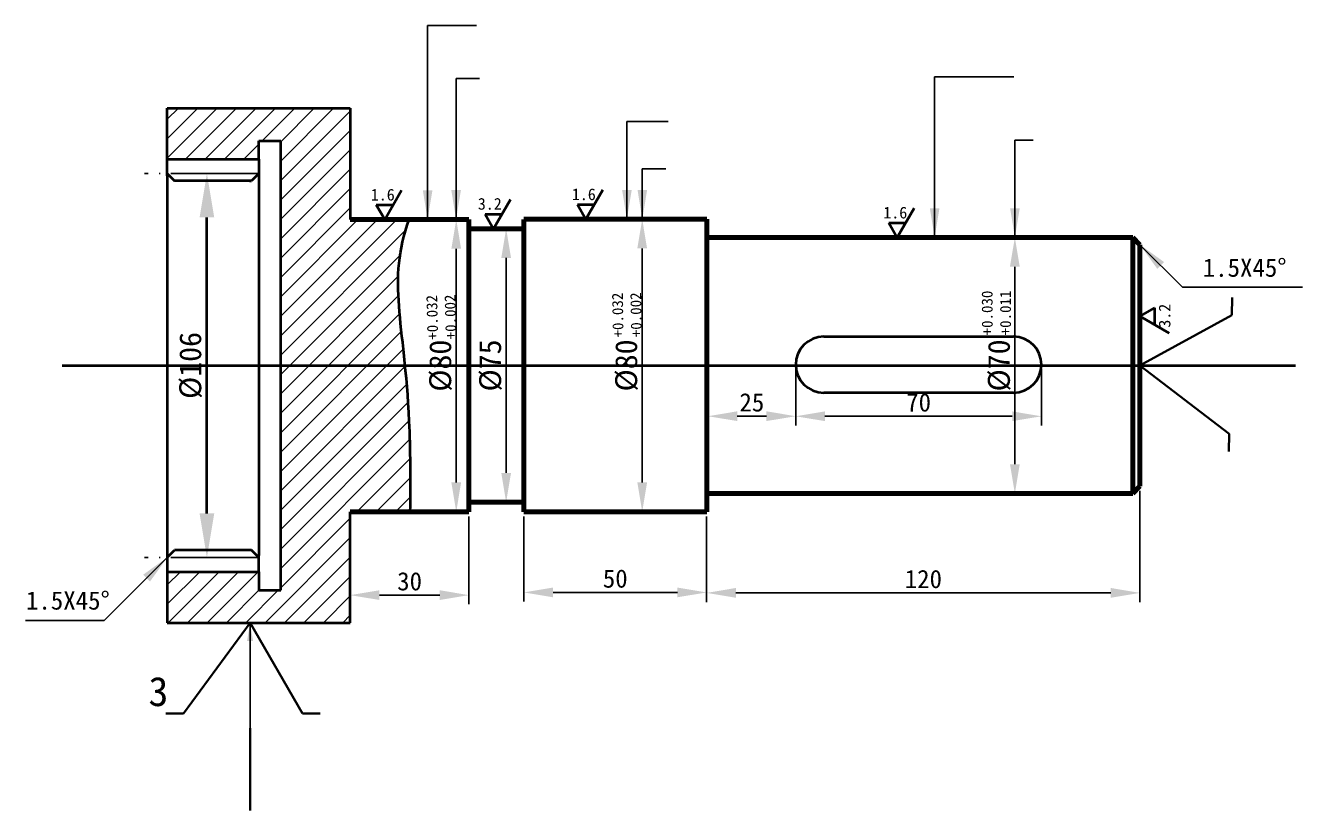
# Model space of a CAD drawing. Header units: millimetres. Extents: x -768 to 1998, y -1210 to -137.
# Drawn here: x 1417.2 to 1591.8, y -1072.5 to -965.2 of the extents above; entities that cross this region are included whole.
import ezdxf

# ---------------------------------------------------------------- set-up
doc = ezdxf.new("R2010")
doc.units = ezdxf.units.MM
doc.header["$LTSCALE"] = 0.5
doc.header["$MEASUREMENT"] = 0
doc.linetypes.add('ACAD_ISO04W100', pattern=[30, 24, -3, 0, -3])
for name, color, linetype, lineweight in [('cu', 7, 'Continuous', 70), ('pou', 7, 'Continuous', 30), ('xi', 7, 'Continuous', 35)]:
    doc.layers.add(name, color=color, linetype=linetype, lineweight=lineweight)
doc.layers.add('中心线', color=255, linetype='ACAD_ISO04W100')
doc.layers.add('尺寸标注', color=255, linetype='Continuous')
doc.styles.get("Standard").update_dxf_attribs({"font": '', "height": 2.5})
doc.styles.get('Standard').set_extended_font_data('SimSun')
doc.dimstyles.new('DIN', dxfattribs={"dimtxt": 2.5, "dimasz": 4, "dimexe": 1.25, "dimexo": 0.625, "dimtad": 1, "dimdec": 4, "dimdsep": 46, "dimlunit": 6, "dimtxsty": 'Standard', "dimcen": 2.5, "dimadec": 0, "dimazin": 0, "dimtfac": 1, "dimtdec": 4, "dimtmove": 0, "dimatfit": 3, "dimfxl": 1, "dimtvp": 1, "dimtolj": 1, "dimtzin": 0, "dimarcsym": 0})
doc.dimstyles.new('ISO-25', dxfattribs={"dimtxt": 2.5, "dimasz": 2.5, "dimexe": 1.25, "dimexo": 0.625, "dimtad": 1, "dimdsep": 46, "dimtxsty": 'Standard', "dimcen": 2.5, "dimadec": 0, "dimazin": 0, "dimtp": 0.5, "dimtm": 0.3, "dimtfac": 1, "dimtmove": 0, "dimatfit": 3, "dimfxl": 1, "dimarcsym": 0})
doc.dimstyles.new('zhijingbiaozhu', dxfattribs={"dimtxt": 4, "dimasz": 4, "dimexe": 1.25, "dimexo": 0.625, "dimtad": 1, "dimtxsty": 'Standard', "dimcen": 2.5, "dimadec": 0, "dimazin": 0, "dimtfac": 1, "dimtmove": 0, "dimatfit": 3, "dimfxl": 1, "dimarcsym": 0})

# ---------------------------------------------------------------- blocks, each defined once
blk = doc.blocks.new('*D17')
at = {"layer": 'Defpoints', "color": 0, "transparency": 16777216}
for p in [(1552.52, -994.18), (1552.52, -1029.18), (1552.52, -1029.18)]:
    blk.add_point(p, dxfattribs=at)
at = {"layer": 'xi', "color": 0, "lineweight": -2, "transparency": 16777216}
for p, q in [((1553.15, -994.18), (1553.77, -994.18)), ((1552.52, -998.18), (1552.52, -1025.18)), ((1551.9, -1029.18), (1551.27, -1029.18))]:
    blk.add_line(p, q, dxfattribs=at)
at = {"layer": 'xi', "color": 0, "transparency": 16777216}
for points in [[(1551.85, -998.18), (1553.19, -998.18), (1552.52, -994.18)], [(1551.85, -1025.18), (1553.19, -1025.18), (1552.52, -1029.18)]]:
    blk.add_solid(points, dxfattribs=at)
at = {"layer": 'xi', "color": 0, "transparency": 16777216, "insert": (1550.4, -1011.68), "char_height": 3, "attachment_point": 5, "rotation": 90}
blk.add_mtext('%%c70', dxfattribs=at)
blk = doc.blocks.new('*D18')
at = {"layer": 'Defpoints', "color": 0, "transparency": 16777216}
for p in [(1501.57, -991.68), (1501.57, -1031.68), (1501.57, -1031.68)]:
    blk.add_point(p, dxfattribs=at)
at = {"layer": 'xi', "color": 0, "lineweight": -2, "transparency": 16777216}
for p, q in [((1500.94, -991.68), (1500.32, -991.68)), ((1501.57, -995.68), (1501.57, -1027.68)), ((1500.94, -1031.68), (1500.32, -1031.68))]:
    blk.add_line(p, q, dxfattribs=at)
at = {"layer": 'xi', "color": 0, "transparency": 16777216}
for points in [[(1500.9, -995.68), (1502.23, -995.68), (1501.57, -991.68)], [(1500.9, -1027.68), (1502.23, -1027.68), (1501.57, -1031.68)]]:
    blk.add_solid(points, dxfattribs=at)
at = {"layer": 'xi', "color": 0, "transparency": 16777216, "insert": (1499.44, -1011.68), "char_height": 3, "attachment_point": 5, "rotation": 90}
blk.add_mtext('%%C80', dxfattribs=at)
blk = doc.blocks.new('*D19')
at = {"layer": 'Defpoints', "color": 0, "transparency": 16777216}
for p in [(1483.58, -992.98), (1482.96, -1030.38), (1483.58, -1030.38)]:
    blk.add_point(p, dxfattribs=at)
at = {"layer": 'xi', "color": 0, "lineweight": -2, "transparency": 16777216}
for p, q in [((1482.96, -992.98), (1481.71, -992.98)), ((1482.96, -996.98), (1482.96, -1026.38)), ((1482.96, -1030.38), (1481.71, -1030.38))]:
    blk.add_line(p, q, dxfattribs=at)
at = {"layer": 'xi', "color": 0, "transparency": 16777216}
for points in [[(1482.3, -996.98), (1483.63, -996.98), (1482.96, -992.98)], [(1482.3, -1026.38), (1483.63, -1026.38), (1482.96, -1030.38)]]:
    blk.add_solid(points, dxfattribs=at)
at = {"layer": 'xi', "color": 0, "transparency": 16777216, "insert": (1480.84, -1011.68), "char_height": 3, "attachment_point": 5, "rotation": 90}
blk.add_mtext('%%c75', dxfattribs=at)
blk = doc.blocks.new('*D20')
at = {"layer": 'Defpoints', "color": 0, "transparency": 16777216}
for p in [(1476.14, -991.73), (1476.14, -1031.68), (1476.14, -1031.68)]:
    blk.add_point(p, dxfattribs=at)
at = {"layer": 'xi', "color": 0, "lineweight": -2, "transparency": 16777216}
for p, q in [((1475.51, -991.73), (1474.89, -991.73)), ((1476.14, -995.73), (1476.14, -1027.68)), ((1475.51, -1031.68), (1474.89, -1031.68))]:
    blk.add_line(p, q, dxfattribs=at)
at = {"layer": 'xi', "color": 0, "transparency": 16777216}
for points in [[(1475.47, -995.73), (1476.8, -995.73), (1476.14, -991.73)], [(1475.47, -1027.68), (1476.8, -1027.68), (1476.14, -1031.68)]]:
    blk.add_solid(points, dxfattribs=at)
at = {"layer": 'xi', "color": 0, "transparency": 16777216, "insert": (1474.01, -1011.71), "char_height": 3, "attachment_point": 5, "rotation": 90}
blk.add_mtext('%%c80', dxfattribs=at)
blk = doc.blocks.new('*D21')
at = {"layer": 'Defpoints', "color": 0, "transparency": 16777216}
for p in [(1569.63, -1028.18), (1510.38, -1031.68), (1569.63, -1042.77)]:
    blk.add_point(p, dxfattribs=at)
at = {"layer": 'xi', "color": 0, "lineweight": -2, "transparency": 16777216}
for p, q in [((1569.63, -1028.81), (1569.63, -1044.02)), ((1510.38, -1032.31), (1510.38, -1044.02)), ((1514.38, -1042.77), (1565.63, -1042.77))]:
    blk.add_line(p, q, dxfattribs=at)
at = {"layer": 'xi', "color": 0, "transparency": 16777216}
for points in [[(1514.38, -1042.1), (1514.38, -1043.44), (1510.38, -1042.77)], [(1565.63, -1042.1), (1565.63, -1043.44), (1569.63, -1042.77)]]:
    blk.add_solid(points, dxfattribs=at)
at = {"layer": 'xi', "color": 0, "transparency": 16777216, "insert": (1540.01, -1040.89), "char_height": 2.5, "attachment_point": 5}
blk.add_mtext('\\A1;120', dxfattribs=at)
blk = doc.blocks.new('*D22')
at = {"layer": 'Defpoints', "color": 0, "transparency": 16777216}
for p in [(1485.38, -1031.68), (1510.38, -1042.71), (1510.38, -1042.77)]:
    blk.add_point(p, dxfattribs=at)
at = {"layer": 'xi', "color": 0, "lineweight": -2, "transparency": 16777216}
for p, q in [((1485.38, -1032.31), (1485.38, -1043.96)), ((1510.38, -1042.14), (1510.38, -1041.46)), ((1489.38, -1042.71), (1506.38, -1042.71))]:
    blk.add_line(p, q, dxfattribs=at)
at = {"layer": 'xi', "color": 0, "transparency": 16777216}
for points in [[(1489.38, -1042.04), (1489.38, -1043.37), (1485.38, -1042.71)], [(1506.38, -1042.04), (1506.38, -1043.37), (1510.38, -1042.71)]]:
    blk.add_solid(points, dxfattribs=at)
at = {"layer": 'xi', "color": 0, "transparency": 16777216, "insert": (1497.88, -1040.83), "char_height": 2.5, "attachment_point": 5}
blk.add_mtext('\\A1;50', dxfattribs=at)
blk = doc.blocks.new('*D23')
at = {"layer": 'Defpoints', "color": 0, "transparency": 16777216}
for p in [(1477.88, -1031.68), (1461.64, -1042.98), (1461.64, -1043.08)]:
    blk.add_point(p, dxfattribs=at)
at = {"layer": 'xi', "color": 0, "lineweight": -2, "transparency": 16777216}
for p, q in [((1477.88, -1032.31), (1477.88, -1044.33)), ((1461.64, -1043.61), (1461.64, -1044.33)), ((1473.88, -1043.08), (1465.64, -1043.08))]:
    blk.add_line(p, q, dxfattribs=at)
at = {"layer": 'xi', "color": 0, "transparency": 16777216}
for points in [[(1465.64, -1042.41), (1465.64, -1043.74), (1461.64, -1043.08)], [(1473.88, -1042.41), (1473.88, -1043.74), (1477.88, -1043.08)]]:
    blk.add_solid(points, dxfattribs=at)
at = {"layer": 'xi', "color": 0, "transparency": 16777216, "insert": (1469.76, -1041.2), "char_height": 2.5, "attachment_point": 5}
blk.add_mtext('\\A1;30', dxfattribs=at)
blk = doc.blocks.new('*D64')
at = {"layer": 'Defpoints', "color": 0, "transparency": 16777216}
for p in [(1510.56, -1011.57), (1522.56, -1011.57), (1522.56, -1018.62)]:
    blk.add_point(p, dxfattribs=at)
at = {"layer": 'xi', "color": 0, "lineweight": -2, "transparency": 16777216}
for p, q in [((1510.56, -1012.2), (1510.56, -1019.87)), ((1522.56, -1012.2), (1522.56, -1019.87)), ((1514.56, -1018.62), (1518.56, -1018.62))]:
    blk.add_line(p, q, dxfattribs=at)
at = {"layer": 'xi', "color": 0, "transparency": 16777216}
for points in [[(1514.56, -1017.95), (1514.56, -1019.28), (1510.56, -1018.62)], [(1518.56, -1017.95), (1518.56, -1019.28), (1522.56, -1018.62)]]:
    blk.add_solid(points, dxfattribs=at)
at = {"layer": 'xi', "color": 0, "transparency": 16777216, "insert": (1516.56, -1016.74), "char_height": 2.5, "attachment_point": 5}
blk.add_mtext('\\A1;25', dxfattribs=at)
blk = doc.blocks.new('*D65')
at = {"layer": 'Defpoints', "color": 0, "transparency": 16777216}
for p in [(1522.56, -1011.57), (1556.16, -1011.57), (1556.16, -1018.63)]:
    blk.add_point(p, dxfattribs=at)
at = {"layer": 'xi', "color": 0, "lineweight": -2, "transparency": 16777216}
for p, q in [((1522.56, -1012.2), (1522.56, -1019.88)), ((1556.16, -1012.2), (1556.16, -1019.88)), ((1526.56, -1018.63), (1552.16, -1018.63))]:
    blk.add_line(p, q, dxfattribs=at)
at = {"layer": 'xi', "color": 0, "transparency": 16777216}
for points in [[(1526.56, -1017.96), (1526.56, -1019.29), (1522.56, -1018.63)], [(1552.16, -1017.96), (1552.16, -1019.29), (1556.16, -1018.63)]]:
    blk.add_solid(points, dxfattribs=at)
at = {"layer": 'xi', "color": 0, "transparency": 16777216, "insert": (1539.36, -1016.75), "char_height": 2.5, "attachment_point": 5}
blk.add_mtext('\\A1;70', dxfattribs=at)

msp = doc.modelspace()

# ---------------------------------------------------------------- hatches: boundary and pattern name
at = {"layer": '尺寸标注'}
h = msp.add_hatch(dxfattribs=at)
h.set_pattern_fill('ANSI31', color=256, scale=15, style=0)
h.set_pattern_definition([(45, (1063.823, -83.352), (-1.3258252, 1.3258252), [])])
edge = h.paths.add_edge_path()
edge.add_spline(control_points=[(1469.14618, -1011.68054), (1468.29685, -1003.208), (1467.26866, -998.47019), (1469.7166, -991.73369)], knot_values=[71.046357778, 71.046357778, 71.046357778, 71.046357778, 114.655087278, 114.655087278, 114.655087278, 114.655087278], degree=3, periodic=0)
edge.add_line((1469.7166, -991.73369), (1462.40606, -991.73369))
edge.add_line((1462.40606, -991.73369), (1461.65606, -991.73369))
edge.add_line((1461.65606, -991.73369), (1461.65606, -989.74519))
edge.add_line((1461.65606, -989.74519), (1461.63161, -976.50909))
edge.add_line((1461.63161, -976.50909), (1454.13161, -976.50909))
edge.add_line((1454.13161, -976.50909), (1449.13161, -976.50909))
edge.add_line((1449.13161, -976.50909), (1436.63161, -976.50909))
edge.add_line((1436.63161, -976.50909), (1436.63161, -983.48369))
edge.add_line((1436.63161, -983.48369), (1447.88161, -983.48369))
edge.add_line((1447.88161, -983.48369), (1449.13161, -983.48369))
edge.add_line((1449.13161, -983.48369), (1449.13161, -980.95917))
edge.add_line((1449.13161, -980.95917), (1452.13161, -980.95917))
edge.add_line((1452.13161, -980.95917), (1452.13161, -1011.68054))
edge.add_line((1452.13161, -1011.68054), (1469.14618, -1011.68054))
edge = h.paths.add_edge_path()
edge.add_spline(control_points=[(1469.85176, -1031.68054), (1469.92205, -1027.41344), (1469.86023, -1019.69657), (1469.37176, -1013.93086), (1469.14618, -1011.68054)], knot_values=[44.480210993, 44.480210993, 44.480210993, 44.480210993, 59.463784443, 71.046357778, 71.046357778, 71.046357778, 71.046357778], degree=3, periodic=0)
edge.add_line((1469.14618, -1011.68054), (1452.13161, -1011.68054))
edge.add_line((1452.13161, -1011.68054), (1452.13161, -1042.40191))
edge.add_line((1452.13161, -1042.40191), (1449.13161, -1042.40191))
edge.add_line((1449.13161, -1042.40191), (1449.13161, -1039.87622))
edge.add_line((1449.13161, -1039.87622), (1436.63161, -1039.87739))
edge.add_line((1436.63161, -1039.87739), (1436.63161, -1046.85199))
edge.add_line((1436.63161, -1046.85199), (1447.9463, -1046.85199))
edge.add_line((1447.9463, -1046.85199), (1447.94631, -1046.85197))
edge.add_line((1447.94631, -1046.85197), (1447.94632, -1046.85199))
edge.add_line((1447.94632, -1046.85199), (1449.13161, -1046.85199))
edge.add_line((1449.13161, -1046.85199), (1457.88161, -1046.85199))
edge.add_line((1457.88161, -1046.85199), (1461.63161, -1046.85199))
edge.add_line((1461.63161, -1046.85199), (1461.65606, -1033.61589))
edge.add_line((1461.65606, -1033.61589), (1461.65606, -1031.68054))
edge.add_line((1461.65606, -1031.68054), (1462.40606, -1031.68054))
edge.add_line((1462.40606, -1031.68054), (1469.85176, -1031.68054))

# ---------------------------------------------------------------- linework, layer by layer
at = {"layer": 'cu'}
for p, q in [((1510.38161, -991.68054), (1485.38161, -991.68054)), ((1510.38161, -991.68054), (1510.38161, -1031.68054)), ((1461.65606, -991.73369), (1462.40606, -991.73369)), ((1477.88161, -991.73369), (1462.40606, -991.73369)), ((1477.88161, -991.73369), (1477.88161, -1011.68054)), ((1477.88161, -992.98369), (1485.38161, -992.98369)), ((1485.38161, -992.98369), (1485.38161, -991.73369)), ((1485.38161, -992.98369), (1485.38161, -1011.68054)), ((1568.63161, -994.18053), (1510.38161, -994.18053)), ((1569.63161, -995.18053), (1568.63161, -994.18053)), ((1568.63161, -994.18053), (1568.63161, -1029.18053)), ((1569.63161, -995.18053), (1569.63161, -1028.18053)), ((1477.88161, -1031.68054), (1477.88161, -1011.68053)), ((1485.38161, -1031.68054), (1485.38161, -1011.68053)), ((1569.63161, -1028.18053), (1568.63161, -1029.18053)), ((1510.38161, -1029.18053), (1568.63161, -1029.18053)), ((1462.40606, -1031.68054), (1461.65606, -1031.68054)), ((1477.88161, -1031.68054), (1462.40606, -1031.68054)), ((1477.88161, -1030.37738), (1485.38161, -1030.37738)), ((1510.38161, -1031.68054), (1485.38161, -1031.68054))]:
    msp.add_line(p, q, dxfattribs=at)
at = {"layer": 'pou'}
for p, q in [((1582.19608, -1004.78422), (1582.24797, -1002.38478)), ((1582.19608, -1004.78422), (1569.63161, -1011.68054)), ((1569.63161, -1011.68054), (1581.84047, -1021.04302)), ((1581.84047, -1021.04302), (1581.78859, -1023.44246)), ((1447.94631, -1046.85197), (1438.84999, -1059.26041)), ((1455.11268, -1059.2644), (1447.94631, -1046.85197)), ((1438.84999, -1059.26041), (1436.44999, -1059.26042)), ((1455.11268, -1059.2644), (1457.51268, -1059.2644)), ((1447.94634, -1061.2494), (1447.94637, -1072.51271))]:
    msp.add_line(p, q, dxfattribs=at)
at = {"layer": 'xi', "color": 0}
for p, q in [((1436.63161, -983.48369), (1436.63161, -976.50909)), ((1436.63161, -976.50909), (1449.13161, -976.50909)), ((1449.13161, -976.50909), (1454.13161, -976.50909)), ((1449.13161, -983.48369), (1449.13161, -980.95917)), ((1447.88161, -986.44293), (1448.13277, -986.44293)), ((1526.40161, -1007.73207), (1552.32161, -1007.73207)), ((1552.32161, -1015.41207), (1526.40161, -1015.41207)), ((1436.63161, -1039.87739), (1436.63161, -1046.85199)), ((1449.13161, -1039.87739), (1449.13161, -1042.40191)), ((1436.63161, -1046.85199), (1449.13161, -1046.85199)), ((1449.13161, -1046.85199), (1457.88161, -1046.85199))]:
    msp.add_line(p, q, dxfattribs=at)
at = {"layer": 'xi'}
for p, q in [((1454.13161, -976.50909), (1461.63161, -976.50909)), ((1461.63161, -976.50909), (1461.65606, -989.74519)), ((1449.13161, -980.95917), (1452.13161, -980.95917)), ((1452.13161, -1042.40191), (1452.13161, -980.95917)), ((1436.63161, -983.48369), (1447.88161, -983.48369)), ((1436.63161, -985.74573), (1436.63161, -983.48369)), ((1447.88161, -983.48369), (1449.13161, -983.48369)), ((1449.13161, -983.48369), (1449.13161, -985.69293)), ((1436.63161, -985.4441), (1437.63044, -986.44293)), ((1436.63161, -985.74573), (1436.63161, -986.44293)), ((1436.63161, -986.44293), (1436.63161, -1036.91814)), ((1448.13277, -986.44293), (1437.63044, -986.44293)), ((1449.13161, -985.4441), (1448.13277, -986.44293)), ((1449.13161, -985.69293), (1449.13161, -986.44293)), ((1449.13161, -986.44293), (1449.13161, -1036.91814)), ((1466.36159, -991.73368), (1468.67099, -987.73368)), ((1493.85184, -991.68054), (1496.16124, -987.68054)), ((1461.65606, -989.74519), (1461.65606, -991.73369)), ((1465.20689, -989.73368), (1467.51629, -989.73368)), ((1465.20689, -989.73368), (1466.36159, -991.73368)), ((1481.24874, -992.98369), (1483.55815, -988.98369)), ((1492.69714, -989.68054), (1495.00654, -989.68054)), ((1492.69714, -989.68054), (1493.85184, -991.68054)), ((1442.04668, -1031.91698), (1442.04668, -991.4441)), ((1480.09404, -990.98369), (1482.40344, -990.98369)), ((1480.09404, -990.98369), (1481.24874, -992.98369)), ((1536.43496, -994.18417), (1538.74436, -990.18417)), ((1535.28026, -992.18417), (1537.58966, -992.18417)), ((1535.28026, -992.18417), (1536.43496, -994.18417)), ((1571.6316, -1003.78679), (1569.6316, -1004.94149)), ((1571.6316, -1003.78679), (1571.6316, -1006.09619)), ((1569.6316, -1004.94149), (1573.6316, -1007.25089)), ((1461.65606, -1033.61589), (1461.65606, -1031.68054)), ((1461.63161, -1046.85199), (1461.65606, -1033.61589)), ((1436.63161, -1036.91814), (1436.63161, -1037.60199)), ((1436.63161, -1037.91698), (1437.63044, -1036.91814)), ((1448.13277, -1036.91814), (1437.63044, -1036.91814)), ((1449.13161, -1037.91698), (1448.13277, -1036.91814)), ((1449.13161, -1036.91814), (1449.13161, -1037.66698)), ((1436.63161, -1037.60199), (1436.63161, -1039.87739)), ((1449.13161, -1039.87739), (1449.13161, -1037.66698)), ((1436.63424, -1039.87739), (1449.13161, -1039.87622)), ((1449.13161, -1042.40191), (1452.13161, -1042.40191)), ((1454.13161, -1046.85199), (1461.63161, -1046.85199))]:
    msp.add_line(p, q, dxfattribs=at)
at = {"layer": 'xi', "color": 1}
msp.add_line((1422.26147, -1011.68054), (1590.88161, -1011.68054), dxfattribs=at)
at = {"layer": 'xi', "color": 0}
for centre, start, end in [((1526.40161, -1011.57207), 90, 270), ((1552.32161, -1011.57207), 270, 90)]:
    msp.add_arc(centre, 3.84, start, end, dxfattribs=at)
at = {"layer": 'xi'}
msp.add_open_spline([(1469.85176, -1031.68054), (1469.92205, -1027.41344), (1469.75875, -1007.02921), (1466.61848, -1000.25942), (1469.7166, -991.73369)], degree=3, knots=[44.480210993, 44.480210993, 44.480210993, 44.480210993, 59.463784443, 114.655087278, 114.655087278, 114.655087278, 114.655087278], dxfattribs=at)
for points in [[(1443.04668, -991.4441), (1441.04668, -991.4441), (1442.04668, -985.4441)], [(1443.04668, -1031.91698), (1441.04668, -1031.91698), (1442.04668, -1037.91698)]]:
    msp.add_solid(points, dxfattribs=at)
at = {"layer": '中心线'}
for p, q in [((1449.13161, -985.4441), (1433.51717, -985.4441)), ((1449.13161, -1037.91698), (1433.51717, -1037.91698))]:
    msp.add_line(p, q, dxfattribs=at)

# ---------------------------------------------------------------- texts
at = {"layer": 'pou', "insert": (1435.41446, -1056.27693), "char_height": 4, "width": 14.4304336, "attachment_point": 5}
msp.add_mtext('3', dxfattribs=at)
at = {"layer": 'xi', "char_height": 2.5, "attachment_point": 5}
for insert, width in [((1583.93733, -998.33066), 18.8794029), ((1423.03045, -1043.82805), 11.5692359)]:
    msp.add_mtext('1.5X45%%D', dxfattribs=dict(at, insert=insert, width=width))
at = {"layer": 'xi', "char_height": 1.5, "attachment_point": 1}
for s, insert, width, rotation in [('+0.032\\P+0.002', (1472.16357, -1008.18291), 17.8283627, 91.3332419), ('+0.032\\P+0.002', (1497.51679, -1007.8699), 17.8283627, 90.9440553), ('+0.030\\P+0.011', (1547.99496, -1007.57638), 69.8095538, 90.2235773)]:
    msp.add_mtext(s, dxfattribs=dict(at, insert=insert, width=width, rotation=rotation))
at = {"layer": 'xi', "insert": (1439.83352, -1011.68054), "char_height": 3, "attachment_point": 5, "rotation": 90}
msp.add_mtext('%%C106', dxfattribs=at)
at = {"layer": 'xi'}
for tag, p in [('1.6', (1464.46242, -989.13428)), ('1.6', (1491.95267, -989.08113)), ('3.2', (1479.09196, -990.38428)), ('1.6', (1534.53579, -991.58476))]:
    msp.add_attdef(tag, p, '', height=1.6, dxfattribs=at)
msp.add_attdef('3.2', (1573.7893, -1006.51781), '', height=1.6, rotation=90, dxfattribs=at)

# ---------------------------------------------------------------- dimensions: what is measured, and where the dimension line sits
for base, p1, p2, text, picture, middle in [((1501.56514, -1031.68054), (1501.56514, -991.68054), (1501.56514, -1031.68054), '%%C80', '*D18', (1499.44014, -1011.68054)), ((1476.13611, -1031.68054), (1476.13611, -991.73369), (1476.13611, -1031.68054), '%%c80', '*D20', (1474.01111, -1011.70711)), ((1552.52098, -1029.18053), (1552.52098, -994.18053), (1552.52098, -1029.18053), '%%c70', '*D17', (1550.39598, -1011.68053))]:
    dim = msp.add_linear_dim(base=base, p1=p1, p2=p2, angle=90, text=text, dimstyle='zhijingbiaozhu', override={"dimpost": '%%c<>'}, dxfattribs=at)
    dim.commit()
    dim.dimension.update_dxf_attribs({"geometry": picture, "text_midpoint": middle})
dim = msp.add_aligned_dim(p1=(1483.58282, -992.98369), p2=(1483.58282, -1030.37738), distance=-0.62056, text='%%c75', dimstyle='zhijingbiaozhu', override={"dimpost": '%%c<>'}, dxfattribs=at)
dim.commit()
dim.dimension.update_dxf_attribs({"geometry": '*D19', "text_midpoint": (1480.83726, -1011.68053)})
for base, p1, p2, text, picture, middle in [((1522.56161, -1018.61802), (1510.56161, -1011.57207), (1522.56161, -1011.57207), '25', '*D64', (1516.56161, -1016.74302)), ((1556.16161, -1018.62793), (1522.56161, -1011.57207), (1556.16161, -1011.57207), '70', '*D65', (1539.36161, -1016.75293)), ((1569.63161, -1042.76933), (1510.38161, -1031.68054), (1569.63161, -1028.18053), '120', '*D21', (1540.00661, -1040.89433)), ((1461.63875, -1043.07674), (1477.88161, -1031.68054), (1461.63875, -1042.98458), '30', '*D23', (1469.76018, -1041.20174)), ((1510.38161, -1042.70728), (1485.38161, -1031.68054), (1510.38161, -1042.76933), '50', '*D22', (1497.88161, -1040.83228))]:
    dim = msp.add_linear_dim(base=base, p1=p1, p2=p2, text=text, dimstyle='DIN', dxfattribs=at)
    dim.commit()
    dim.dimension.update_dxf_attribs({"geometry": picture, "text_midpoint": middle})

# ---------------------------------------------------------------- leaders
at = {"layer": 'pou'}
for points, dimstyle in [([(1541.55169, -994.18053), (1541.55169, -972.23615), (1552.38557, -972.23615)], 'DIN'), ([(1569.63161, -995.18053), (1575.42735, -1000.97627), (1591.84629, -1000.97627)], 'DIN'), ([(1447.9463, -1046.85199), (1447.94634, -1061.38048)], 'ISO-25')]:
    msp.add_leader(points, dimstyle=dimstyle, override={"dimgap": 0.625, "dimtad": 0}, dxfattribs=at)
at = {"layer": 'xi'}
for points, dimstyle in [([(1472.2246, -991.73369), (1472.2246, -965.21438), (1478.88725, -965.21438)], 'DIN'), ([(1476.11869, -991.71243), (1476.11869, -972.44508), (1479.32717, -972.44508)], 'DIN'), ([(1499.47383, -991.68054), (1499.47383, -978.32646), (1505.11554, -978.32646)], 'zhijingbiaozhu'), ([(1552.52782, -994.18053), (1552.52782, -980.86989), (1555.04352, -980.86989)], 'DIN'), ([(1501.58294, -991.68054), (1501.58294, -984.79074), (1504.81279, -984.79074)], 'zhijingbiaozhu'), ([(1436.63161, -1037.91698), (1428.00996, -1046.53862), (1417.24584, -1046.53862)], 'zhijingbiaozhu')]:
    msp.add_leader(points, dimstyle=dimstyle, override={"dimgap": 0.625, "dimtad": 0}, dxfattribs=at)

doc.saveas('drawing.dxf')
